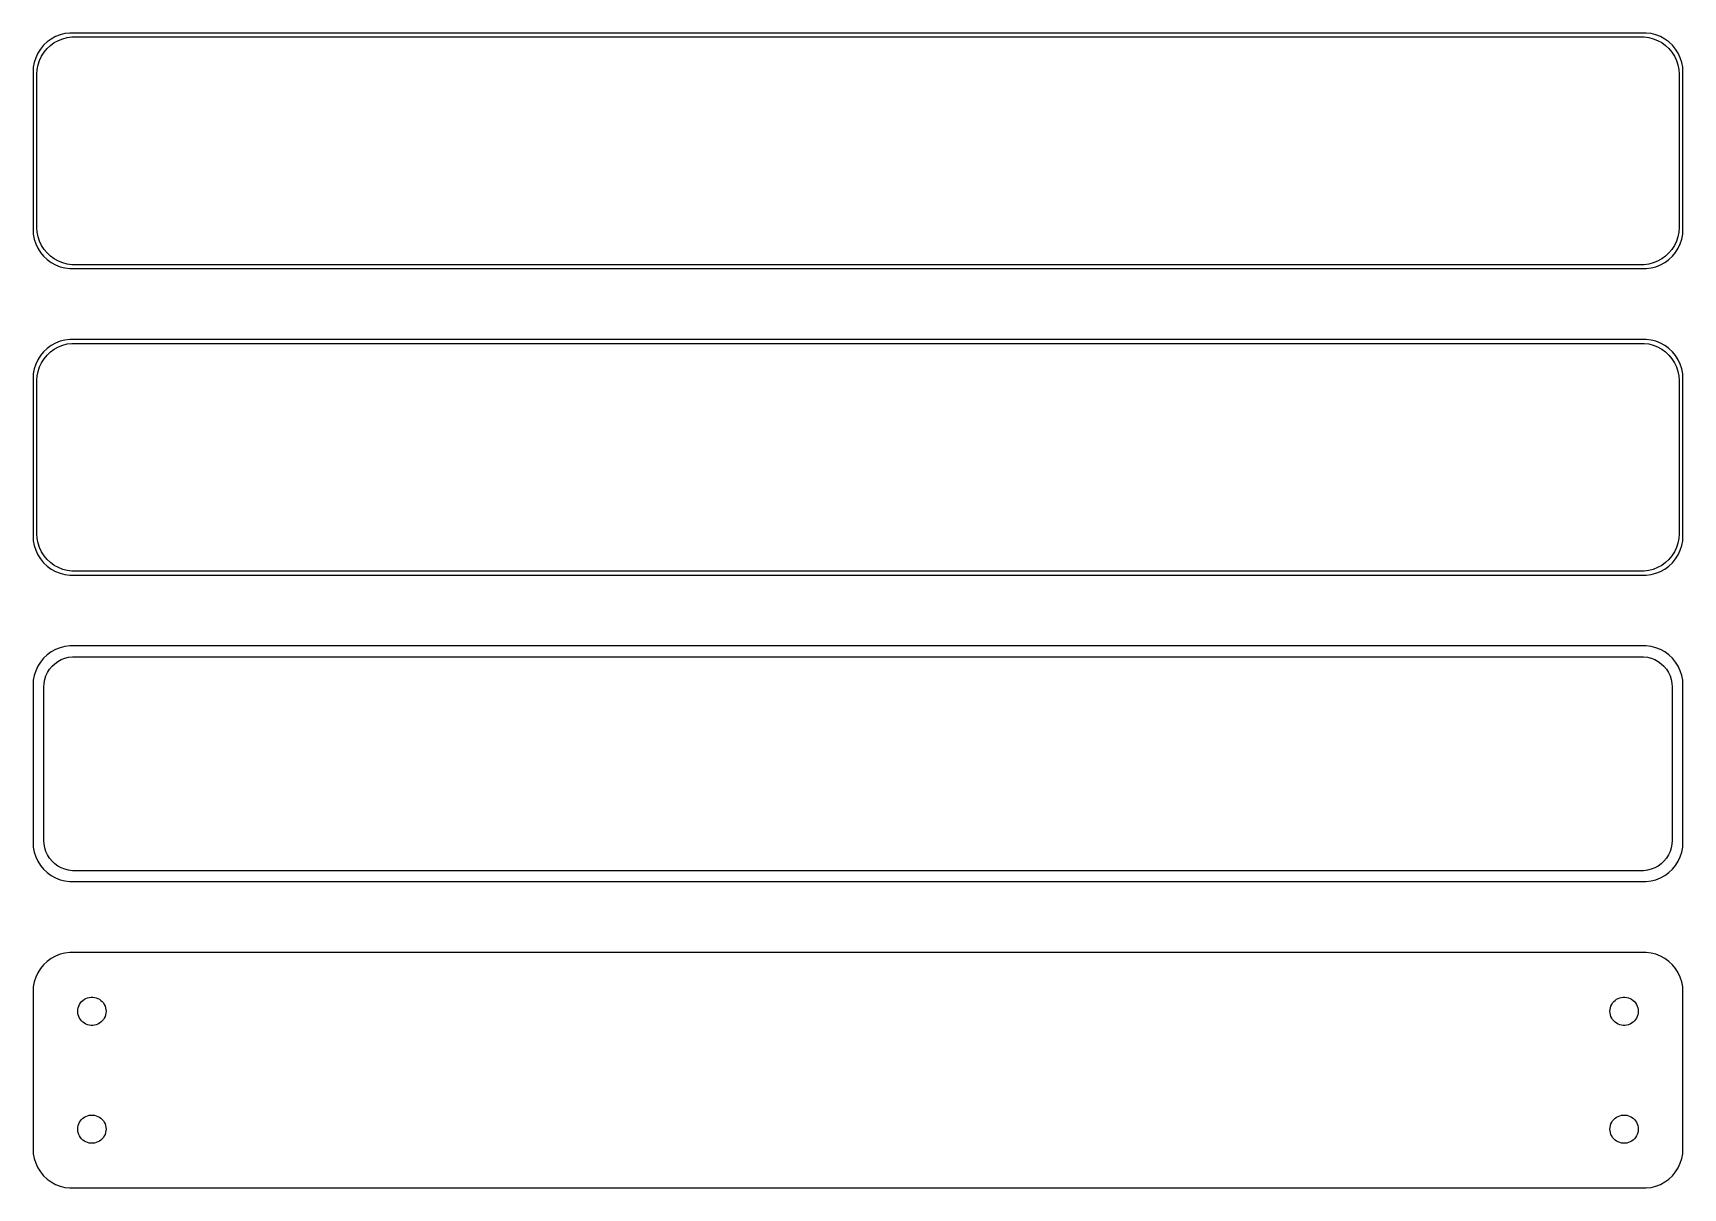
# Model space of a CAD drawing. Header units: metres. Extents: x -105 to 105, y 102 to 249.
import ezdxf

# ---------------------------------------------------------------- set-up
doc = ezdxf.new("R2010")
doc.units = ezdxf.units.M

msp = doc.modelspace()

# ---------------------------------------------------------------- linework, layer by layer
for p, q in [((-103.187, 247.853), (-103.645, 247.423)), ((-102.679, 248.222), (-103.187, 247.853)), ((-102.129, 248.524), (-102.679, 248.222)), ((-102.295, 247.761), (-101.772, 248.048)), ((-101.545, 248.755), (-102.129, 248.524)), ((-101.772, 248.048), (-101.218, 248.268)), ((-100.937, 248.911), (-101.545, 248.755)), ((-101.218, 248.268), (-100.64, 248.416)), ((-100.314, 248.99), (-100.937, 248.911)), ((-100.64, 248.416), (-100.048, 248.491)), ((100.314, 248.99), (-100.314, 248.99)), ((-100.048, 248.491), (100.048, 248.491)), ((100.048, 248.491), (100.64, 248.416)), ((100.937, 248.911), (100.314, 248.99)), ((100.64, 248.416), (101.218, 248.268)), ((101.545, 248.755), (100.937, 248.911)), ((101.218, 248.268), (101.772, 248.048)), ((102.129, 248.524), (101.545, 248.755)), ((101.772, 248.048), (102.295, 247.761)), ((102.679, 248.222), (102.129, 248.524)), ((103.187, 247.853), (102.679, 248.222)), ((103.645, 247.423), (103.187, 247.853)), ((-104.649, 245.841), (-104.843, 245.243)), ((-104.382, 246.409), (-104.649, 245.841)), ((-104.045, 246.939), (-104.382, 246.409)), ((-104.166, 245.499), (-103.912, 246.038)), ((-103.645, 247.423), (-104.045, 246.939)), ((-103.912, 246.038), (-103.593, 246.542)), ((-103.593, 246.542), (-103.213, 247.002)), ((-103.213, 247.002), (-102.778, 247.41)), ((-102.778, 247.41), (-102.295, 247.761)), ((102.295, 247.761), (102.778, 247.41)), ((102.778, 247.41), (103.213, 247.002)), ((103.213, 247.002), (103.593, 246.542)), ((103.593, 246.542), (103.912, 246.038)), ((104.045, 246.939), (103.645, 247.423)), ((103.912, 246.038), (104.166, 245.499)), ((104.382, 246.409), (104.045, 246.939)), ((104.649, 245.841), (104.382, 246.409)), ((104.843, 245.243), (104.649, 245.841)), ((-104.961, 244.627), (-105, 244)), ((-105, 244), (-105, 224)), ((-104.843, 245.243), (-104.961, 244.627)), ((-104.5, 243.75), (-104.463, 244.345)), ((-104.5, 224.25), (-104.5, 243.75)), ((-104.463, 244.345), (-104.351, 244.931)), ((-104.351, 244.931), (-104.166, 245.499)), ((104.166, 245.499), (104.351, 244.931)), ((104.351, 244.931), (104.463, 244.345)), ((104.463, 244.345), (104.5, 243.75)), ((104.5, 243.75), (104.5, 224.25)), ((104.961, 244.627), (104.843, 245.243)), ((105, 244), (104.961, 244.627)), ((105, 224), (105, 244)), ((-105, 224), (-104.961, 223.373)), ((-104.961, 223.373), (-104.843, 222.757)), ((-104.843, 222.757), (-104.649, 222.159)), ((-104.463, 223.655), (-104.5, 224.25)), ((-104.351, 223.069), (-104.463, 223.655)), ((-104.166, 222.501), (-104.351, 223.069)), ((104.351, 223.069), (104.166, 222.501)), ((104.463, 223.655), (104.351, 223.069)), ((104.5, 224.25), (104.463, 223.655)), ((104.649, 222.159), (104.843, 222.757)), ((104.843, 222.757), (104.961, 223.373)), ((104.961, 223.373), (105, 224)), ((-104.649, 222.159), (-104.382, 221.591)), ((-104.382, 221.591), (-104.045, 221.061)), ((-103.912, 221.962), (-104.166, 222.501)), ((-104.045, 221.061), (-103.645, 220.577)), ((-103.593, 221.458), (-103.912, 221.962)), ((-103.645, 220.577), (-103.187, 220.147)), ((-103.213, 220.998), (-103.593, 221.458)), ((-102.778, 220.59), (-103.213, 220.998)), ((-102.295, 220.239), (-102.778, 220.59)), ((102.778, 220.59), (102.295, 220.239)), ((103.213, 220.998), (102.778, 220.59)), ((103.187, 220.147), (103.645, 220.577)), ((103.593, 221.458), (103.213, 220.998)), ((103.912, 221.962), (103.593, 221.458)), ((103.645, 220.577), (104.045, 221.061)), ((104.166, 222.501), (103.912, 221.962)), ((104.045, 221.061), (104.382, 221.591)), ((104.382, 221.591), (104.649, 222.159)), ((-103.187, 220.147), (-102.679, 219.778)), ((-102.679, 219.778), (-102.129, 219.476)), ((-101.772, 219.952), (-102.295, 220.239)), ((-102.129, 219.476), (-101.545, 219.245)), ((-101.218, 219.732), (-101.772, 219.952)), ((-101.545, 219.245), (-100.937, 219.089)), ((-100.64, 219.584), (-101.218, 219.732)), ((-100.937, 219.089), (-100.314, 219.01)), ((-100.048, 219.509), (-100.64, 219.584)), ((-100.314, 219.01), (100.314, 219.01)), ((100.048, 219.509), (-100.048, 219.509)), ((100.64, 219.584), (100.048, 219.509)), ((100.314, 219.01), (100.937, 219.089)), ((101.218, 219.732), (100.64, 219.584)), ((100.937, 219.089), (101.545, 219.245)), ((101.772, 219.952), (101.218, 219.732)), ((101.545, 219.245), (102.129, 219.476)), ((102.295, 220.239), (101.772, 219.952)), ((102.129, 219.476), (102.679, 219.778)), ((102.679, 219.778), (103.187, 220.147)), ((-104.045, 207.939), (-104.382, 207.409)), ((-103.645, 208.423), (-104.045, 207.939)), ((-103.187, 208.853), (-103.645, 208.423)), ((-103.593, 207.542), (-103.213, 208.002)), ((-103.213, 208.002), (-102.778, 208.41)), ((-102.679, 209.222), (-103.187, 208.853)), ((-102.778, 208.41), (-102.295, 208.761)), ((-102.129, 209.524), (-102.679, 209.222)), ((-102.295, 208.761), (-101.772, 209.048)), ((-101.545, 209.755), (-102.129, 209.524)), ((-101.772, 209.048), (-101.218, 209.268)), ((-100.937, 209.911), (-101.545, 209.755)), ((-101.218, 209.268), (-100.64, 209.416)), ((-100.314, 209.99), (-100.937, 209.911)), ((-100.64, 209.416), (-100.048, 209.491)), ((100.314, 209.99), (-100.314, 209.99)), ((-100.048, 209.491), (100.048, 209.491)), ((100.048, 209.491), (100.64, 209.416)), ((100.937, 209.911), (100.314, 209.99)), ((100.64, 209.416), (101.218, 209.268)), ((101.545, 209.755), (100.937, 209.911)), ((101.218, 209.268), (101.772, 209.048)), ((102.129, 209.524), (101.545, 209.755)), ((101.772, 209.048), (102.295, 208.761)), ((102.679, 209.222), (102.129, 209.524)), ((102.295, 208.761), (102.778, 208.41)), ((103.187, 208.853), (102.679, 209.222)), ((102.778, 208.41), (103.213, 208.002)), ((103.645, 208.423), (103.187, 208.853)), ((103.213, 208.002), (103.593, 207.542)), ((104.045, 207.939), (103.645, 208.423)), ((104.382, 207.409), (104.045, 207.939)), ((-104.843, 206.243), (-104.961, 205.627)), ((-104.649, 206.841), (-104.843, 206.243)), ((-104.382, 207.409), (-104.649, 206.841)), ((-104.463, 205.345), (-104.351, 205.931)), ((-104.351, 205.931), (-104.166, 206.499)), ((-104.166, 206.499), (-103.912, 207.038)), ((-103.912, 207.038), (-103.593, 207.542)), ((103.593, 207.542), (103.912, 207.038)), ((103.912, 207.038), (104.166, 206.499)), ((104.166, 206.499), (104.351, 205.931)), ((104.351, 205.931), (104.463, 205.345)), ((104.649, 206.841), (104.382, 207.409)), ((104.843, 206.243), (104.649, 206.841)), ((104.961, 205.627), (104.843, 206.243)), ((-104.961, 205.627), (-105, 205)), ((-105, 205), (-105, 185)), ((-104.5, 204.75), (-104.463, 205.345)), ((-104.5, 185.25), (-104.5, 204.75)), ((104.463, 205.345), (104.5, 204.75)), ((104.5, 204.75), (104.5, 185.25)), ((105, 205), (104.961, 205.627)), ((105, 185), (105, 205)), ((-105, 185), (-104.961, 184.373)), ((-104.463, 184.655), (-104.5, 185.25)), ((104.5, 185.25), (104.463, 184.655)), ((104.961, 184.373), (105, 185)), ((-104.961, 184.373), (-104.843, 183.757)), ((-104.843, 183.757), (-104.649, 183.159)), ((-104.649, 183.159), (-104.382, 182.591)), ((-104.351, 184.069), (-104.463, 184.655)), ((-104.166, 183.501), (-104.351, 184.069)), ((-103.912, 182.962), (-104.166, 183.501)), ((-103.593, 182.458), (-103.912, 182.962)), ((103.912, 182.962), (103.593, 182.458)), ((104.166, 183.501), (103.912, 182.962)), ((104.351, 184.069), (104.166, 183.501)), ((104.463, 184.655), (104.351, 184.069)), ((104.382, 182.591), (104.649, 183.159)), ((104.649, 183.159), (104.843, 183.757)), ((104.843, 183.757), (104.961, 184.373)), ((-104.382, 182.591), (-104.045, 182.061)), ((-104.045, 182.061), (-103.645, 181.577)), ((-103.645, 181.577), (-103.187, 181.147)), ((-103.213, 181.998), (-103.593, 182.458)), ((-102.778, 181.59), (-103.213, 181.998)), ((-103.187, 181.147), (-102.679, 180.778)), ((-102.295, 181.239), (-102.778, 181.59)), ((-102.679, 180.778), (-102.129, 180.476)), ((-101.772, 180.952), (-102.295, 181.239)), ((-101.218, 180.732), (-101.772, 180.952)), ((-100.64, 180.584), (-101.218, 180.732)), ((101.218, 180.732), (100.64, 180.584)), ((101.772, 180.952), (101.218, 180.732)), ((102.295, 181.239), (101.772, 180.952)), ((102.129, 180.476), (102.679, 180.778)), ((102.778, 181.59), (102.295, 181.239)), ((102.679, 180.778), (103.187, 181.147)), ((103.213, 181.998), (102.778, 181.59)), ((103.187, 181.147), (103.645, 181.577)), ((103.593, 182.458), (103.213, 181.998)), ((103.645, 181.577), (104.045, 182.061)), ((104.045, 182.061), (104.382, 182.591)), ((-102.129, 180.476), (-101.545, 180.245)), ((-101.545, 180.245), (-100.937, 180.089)), ((-100.937, 180.089), (-100.314, 180.01)), ((-100.048, 180.509), (-100.64, 180.584)), ((-100.314, 180.01), (100.314, 180.01)), ((100.048, 180.509), (-100.048, 180.509)), ((100.64, 180.584), (100.048, 180.509)), ((100.314, 180.01), (100.937, 180.089)), ((100.937, 180.089), (101.545, 180.245)), ((101.545, 180.245), (102.129, 180.476)), ((-102.679, 170.222), (-103.187, 169.853)), ((-102.129, 170.524), (-102.679, 170.222)), ((-101.545, 170.755), (-102.129, 170.524)), ((-100.937, 170.911), (-101.545, 170.755)), ((-100.314, 170.99), (-100.937, 170.911)), ((100.314, 170.99), (-100.314, 170.99)), ((100.937, 170.911), (100.314, 170.99)), ((101.545, 170.755), (100.937, 170.911)), ((102.129, 170.524), (101.545, 170.755)), ((102.679, 170.222), (102.129, 170.524)), ((103.187, 169.853), (102.679, 170.222)), ((-104.382, 168.409), (-104.649, 167.841)), ((-104.045, 168.939), (-104.382, 168.409)), ((-103.645, 169.423), (-104.045, 168.939)), ((-103.187, 169.853), (-103.645, 169.423)), ((-103.141, 167.614), (-102.88, 168.024)), ((-102.88, 168.024), (-102.571, 168.399)), ((-102.571, 168.399), (-102.216, 168.731)), ((-102.216, 168.731), (-101.823, 169.017)), ((-101.823, 169.017), (-101.398, 169.251)), ((-101.398, 169.251), (-100.946, 169.43)), ((-100.946, 169.43), (-100.475, 169.551)), ((-100.475, 169.551), (-99.993, 169.612)), ((-99.993, 169.612), (99.993, 169.612)), ((99.993, 169.612), (100.475, 169.551)), ((100.475, 169.551), (100.946, 169.43)), ((100.946, 169.43), (101.398, 169.251)), ((101.398, 169.251), (101.823, 169.017)), ((101.823, 169.017), (102.216, 168.731)), ((102.216, 168.731), (102.571, 168.399)), ((102.571, 168.399), (102.88, 168.024)), ((102.88, 168.024), (103.141, 167.614)), ((103.645, 169.423), (103.187, 169.853)), ((104.045, 168.939), (103.645, 169.423)), ((104.382, 168.409), (104.045, 168.939)), ((104.649, 167.841), (104.382, 168.409)), ((-104.961, 166.627), (-105, 166)), ((-105, 166), (-105, 146)), ((-104.843, 167.243), (-104.961, 166.627)), ((-104.649, 167.841), (-104.843, 167.243)), ((-103.619, 165.75), (-103.589, 166.235)), ((-103.589, 166.235), (-103.498, 166.712)), ((-103.498, 166.712), (-103.348, 167.174)), ((-103.348, 167.174), (-103.141, 167.614)), ((103.141, 167.614), (103.348, 167.174)), ((103.348, 167.174), (103.498, 166.712)), ((103.498, 166.712), (103.589, 166.235)), ((103.589, 166.235), (103.619, 165.75)), ((104.843, 167.243), (104.649, 167.841)), ((104.961, 166.627), (104.843, 167.243)), ((105, 166), (104.961, 166.627)), ((105, 146), (105, 166)), ((-103.619, 146.25), (-103.619, 165.75)), ((103.619, 165.75), (103.619, 146.25)), ((-105, 146), (-104.961, 145.373)), ((-104.961, 145.373), (-104.843, 144.757)), ((-103.589, 145.765), (-103.619, 146.25)), ((-103.498, 145.288), (-103.589, 145.765)), ((-103.348, 144.826), (-103.498, 145.288)), ((103.498, 145.288), (103.348, 144.826)), ((103.589, 145.765), (103.498, 145.288)), ((103.619, 146.25), (103.589, 145.765)), ((104.843, 144.757), (104.961, 145.373)), ((104.961, 145.373), (105, 146)), ((-104.843, 144.757), (-104.649, 144.159)), ((-104.649, 144.159), (-104.382, 143.591)), ((-104.382, 143.591), (-104.045, 143.061)), ((-104.045, 143.061), (-103.645, 142.577)), ((-103.141, 144.386), (-103.348, 144.826)), ((-102.88, 143.976), (-103.141, 144.386)), ((-102.571, 143.601), (-102.88, 143.976)), ((-102.216, 143.269), (-102.571, 143.601)), ((-101.823, 142.983), (-102.216, 143.269)), ((-101.398, 142.749), (-101.823, 142.983)), ((101.823, 142.983), (101.398, 142.749)), ((102.216, 143.269), (101.823, 142.983)), ((102.571, 143.601), (102.216, 143.269)), ((102.88, 143.976), (102.571, 143.601)), ((103.141, 144.386), (102.88, 143.976)), ((103.348, 144.826), (103.141, 144.386)), ((103.645, 142.577), (104.045, 143.061)), ((104.045, 143.061), (104.382, 143.591)), ((104.382, 143.591), (104.649, 144.159)), ((104.649, 144.159), (104.843, 144.757)), ((-103.645, 142.577), (-103.187, 142.147)), ((-103.187, 142.147), (-102.679, 141.778)), ((-102.679, 141.778), (-102.129, 141.476)), ((-102.129, 141.476), (-101.545, 141.245)), ((-101.545, 141.245), (-100.937, 141.089)), ((-100.946, 142.57), (-101.398, 142.749)), ((-100.475, 142.449), (-100.946, 142.57)), ((-100.937, 141.089), (-100.314, 141.01)), ((-99.993, 142.388), (-100.475, 142.449)), ((-100.314, 141.01), (100.314, 141.01)), ((99.993, 142.388), (-99.993, 142.388)), ((100.475, 142.449), (99.993, 142.388)), ((100.314, 141.01), (100.937, 141.089)), ((100.946, 142.57), (100.475, 142.449)), ((100.937, 141.089), (101.545, 141.245)), ((101.398, 142.749), (100.946, 142.57)), ((101.545, 141.245), (102.129, 141.476)), ((102.129, 141.476), (102.679, 141.778)), ((102.679, 141.778), (103.187, 142.147)), ((103.187, 142.147), (103.645, 142.577)), ((-103.645, 130.423), (-104.045, 129.939)), ((-103.187, 130.853), (-103.645, 130.423)), ((-102.679, 131.222), (-103.187, 130.853)), ((-102.129, 131.524), (-102.679, 131.222)), ((-101.545, 131.755), (-102.129, 131.524)), ((-100.937, 131.911), (-101.545, 131.755)), ((-100.314, 131.99), (-100.937, 131.911)), ((100.314, 131.99), (-100.314, 131.99)), ((100.937, 131.911), (100.314, 131.99)), ((101.545, 131.755), (100.937, 131.911)), ((102.129, 131.524), (101.545, 131.755)), ((102.679, 131.222), (102.129, 131.524)), ((103.187, 130.853), (102.679, 131.222)), ((103.645, 130.423), (103.187, 130.853)), ((104.045, 129.939), (103.645, 130.423)), ((-104.843, 128.243), (-104.961, 127.627)), ((-104.649, 128.841), (-104.843, 128.243)), ((-104.382, 129.409), (-104.649, 128.841)), ((-104.045, 129.939), (-104.382, 129.409)), ((104.382, 129.409), (104.045, 129.939)), ((104.649, 128.841), (104.382, 129.409)), ((104.843, 128.243), (104.649, 128.841)), ((104.961, 127.627), (104.843, 128.243)), ((-104.961, 127.627), (-105, 127)), ((-105, 127), (-105, 107)), ((-98.6474, 125.887), (-98.4645, 126.02)), ((-98.4645, 126.02), (-98.2664, 126.129)), ((-98.2664, 126.129), (-98.0562, 126.212)), ((-98.0562, 126.212), (-97.8373, 126.268)), ((-97.8373, 126.268), (-97.613, 126.296)), ((-97.613, 126.296), (-97.387, 126.296)), ((-97.387, 126.296), (-97.1627, 126.268)), ((-97.1627, 126.268), (-96.9438, 126.212)), ((-96.9438, 126.212), (-96.7336, 126.129)), ((-96.7336, 126.129), (-96.5355, 126.02)), ((-96.5355, 126.02), (-96.3526, 125.887)), ((96.3526, 125.887), (96.5355, 126.02)), ((96.5355, 126.02), (96.7336, 126.129)), ((96.7336, 126.129), (96.9438, 126.212)), ((96.9438, 126.212), (97.1627, 126.268)), ((97.1627, 126.268), (97.387, 126.296)), ((97.387, 126.296), (97.613, 126.296)), ((97.613, 126.296), (97.8373, 126.268)), ((97.8373, 126.268), (98.0562, 126.212)), ((98.0562, 126.212), (98.2664, 126.129)), ((98.2664, 126.129), (98.4645, 126.02)), ((98.4645, 126.02), (98.6474, 125.887)), ((105, 127), (104.961, 127.627)), ((105, 107), (105, 127)), ((-99.3, 124.5), (-99.2858, 124.726)), ((-99.2858, 124.274), (-99.3, 124.5)), ((-99.2858, 124.726), (-99.2434, 124.948)), ((-99.2434, 124.052), (-99.2858, 124.274)), ((-99.2434, 124.948), (-99.1736, 125.163)), ((-99.1736, 123.837), (-99.2434, 124.052)), ((-99.1736, 125.163), (-99.0773, 125.367)), ((-99.0773, 125.367), (-98.9562, 125.558)), ((-98.9562, 125.558), (-98.8121, 125.732)), ((-98.8121, 125.732), (-98.6474, 125.887)), ((-96.3526, 125.887), (-96.1879, 125.732)), ((-96.1879, 125.732), (-96.0438, 125.558)), ((-96.0438, 125.558), (-95.9226, 125.367)), ((-95.9226, 125.367), (-95.8264, 125.163)), ((-95.8264, 125.163), (-95.7565, 124.948)), ((-95.7565, 124.052), (-95.8264, 123.837)), ((-95.7565, 124.948), (-95.7142, 124.726)), ((-95.7142, 124.274), (-95.7565, 124.052)), ((-95.7142, 124.726), (-95.7, 124.5)), ((-95.7, 124.5), (-95.7142, 124.274)), ((95.7, 124.5), (95.7142, 124.726)), ((95.7142, 124.274), (95.7, 124.5)), ((95.7142, 124.726), (95.7565, 124.948)), ((95.7565, 124.052), (95.7142, 124.274)), ((95.7565, 124.948), (95.8264, 125.163)), ((95.8264, 123.837), (95.7565, 124.052)), ((95.8264, 125.163), (95.9226, 125.367)), ((95.9226, 125.367), (96.0438, 125.558)), ((96.0438, 125.558), (96.1879, 125.732)), ((96.1879, 125.732), (96.3526, 125.887)), ((98.6474, 125.887), (98.8121, 125.732)), ((98.8121, 125.732), (98.9562, 125.558)), ((98.9562, 125.558), (99.0773, 125.367)), ((99.0773, 125.367), (99.1736, 125.163)), ((99.1736, 125.163), (99.2434, 124.948)), ((99.2434, 124.052), (99.1736, 123.837)), ((99.2434, 124.948), (99.2858, 124.726)), ((99.2858, 124.274), (99.2434, 124.052)), ((99.2858, 124.726), (99.3, 124.5)), ((99.3, 124.5), (99.2858, 124.274)), ((-99.0773, 123.633), (-99.1736, 123.837)), ((-98.9562, 123.442), (-99.0773, 123.633)), ((-98.8121, 123.268), (-98.9562, 123.442)), ((-98.6474, 123.113), (-98.8121, 123.268)), ((-98.4645, 122.98), (-98.6474, 123.113)), ((-98.2664, 122.871), (-98.4645, 122.98)), ((-98.0562, 122.788), (-98.2664, 122.871)), ((-97.8373, 122.732), (-98.0562, 122.788)), ((-97.613, 122.704), (-97.8373, 122.732)), ((-97.387, 122.704), (-97.613, 122.704)), ((-97.1627, 122.732), (-97.387, 122.704)), ((-96.9438, 122.788), (-97.1627, 122.732)), ((-96.7336, 122.871), (-96.9438, 122.788)), ((-96.5355, 122.98), (-96.7336, 122.871)), ((-96.3526, 123.113), (-96.5355, 122.98)), ((-96.1879, 123.268), (-96.3526, 123.113)), ((-96.0438, 123.442), (-96.1879, 123.268)), ((-95.9226, 123.633), (-96.0438, 123.442)), ((-95.8264, 123.837), (-95.9226, 123.633)), ((95.9226, 123.633), (95.8264, 123.837)), ((96.0438, 123.442), (95.9226, 123.633)), ((96.1879, 123.268), (96.0438, 123.442)), ((96.3526, 123.113), (96.1879, 123.268)), ((96.5355, 122.98), (96.3526, 123.113)), ((96.7336, 122.871), (96.5355, 122.98)), ((96.9438, 122.788), (96.7336, 122.871)), ((97.1627, 122.732), (96.9438, 122.788)), ((97.387, 122.704), (97.1627, 122.732)), ((97.613, 122.704), (97.387, 122.704)), ((97.8373, 122.732), (97.613, 122.704)), ((98.0562, 122.788), (97.8373, 122.732)), ((98.2664, 122.871), (98.0562, 122.788)), ((98.4645, 122.98), (98.2664, 122.871)), ((98.6474, 123.113), (98.4645, 122.98)), ((98.8121, 123.268), (98.6474, 123.113)), ((98.9562, 123.442), (98.8121, 123.268)), ((99.0773, 123.633), (98.9562, 123.442)), ((99.1736, 123.837), (99.0773, 123.633)), ((-99.3, 109.5), (-99.2858, 109.726)), ((-99.2858, 109.274), (-99.3, 109.5)), ((-99.2858, 109.726), (-99.2434, 109.948)), ((-99.2434, 109.052), (-99.2858, 109.274)), ((-99.2434, 109.948), (-99.1736, 110.163)), ((-99.1736, 110.163), (-99.0773, 110.367)), ((-99.0773, 110.367), (-98.9562, 110.558)), ((-98.9562, 110.558), (-98.8121, 110.732)), ((-98.8121, 110.732), (-98.6474, 110.887)), ((-98.6474, 110.887), (-98.4645, 111.02)), ((-98.4645, 111.02), (-98.2664, 111.129)), ((-98.2664, 111.129), (-98.0562, 111.212)), ((-98.0562, 111.212), (-97.8373, 111.268)), ((-97.8373, 111.268), (-97.613, 111.296)), ((-97.613, 111.296), (-97.387, 111.296)), ((-97.387, 111.296), (-97.1627, 111.268)), ((-97.1627, 111.268), (-96.9438, 111.212)), ((-96.9438, 111.212), (-96.7336, 111.129)), ((-96.7336, 111.129), (-96.5355, 111.02)), ((-96.5355, 111.02), (-96.3526, 110.887)), ((-96.3526, 110.887), (-96.1879, 110.732)), ((-96.1879, 110.732), (-96.0438, 110.558)), ((-96.0438, 110.558), (-95.9226, 110.367)), ((-95.9226, 110.367), (-95.8264, 110.163)), ((-95.8264, 110.163), (-95.7565, 109.948)), ((-95.7565, 109.948), (-95.7142, 109.726)), ((-95.7142, 109.274), (-95.7565, 109.052)), ((-95.7142, 109.726), (-95.7, 109.5)), ((-95.7, 109.5), (-95.7142, 109.274)), ((95.7, 109.5), (95.7142, 109.726)), ((95.7142, 109.274), (95.7, 109.5)), ((95.7142, 109.726), (95.7565, 109.948)), ((95.7565, 109.052), (95.7142, 109.274)), ((95.7565, 109.948), (95.8264, 110.163)), ((95.8264, 110.163), (95.9226, 110.367)), ((95.9226, 110.367), (96.0438, 110.558)), ((96.0438, 110.558), (96.1879, 110.732)), ((96.1879, 110.732), (96.3526, 110.887)), ((96.3526, 110.887), (96.5355, 111.02)), ((96.5355, 111.02), (96.7336, 111.129)), ((96.7336, 111.129), (96.9438, 111.212)), ((96.9438, 111.212), (97.1627, 111.268)), ((97.1627, 111.268), (97.387, 111.296)), ((97.387, 111.296), (97.613, 111.296)), ((97.613, 111.296), (97.8373, 111.268)), ((97.8373, 111.268), (98.0562, 111.212)), ((98.0562, 111.212), (98.2664, 111.129)), ((98.2664, 111.129), (98.4645, 111.02)), ((98.4645, 111.02), (98.6474, 110.887)), ((98.6474, 110.887), (98.8121, 110.732)), ((98.8121, 110.732), (98.9562, 110.558)), ((98.9562, 110.558), (99.0773, 110.367)), ((99.0773, 110.367), (99.1736, 110.163)), ((99.1736, 110.163), (99.2434, 109.948)), ((99.2434, 109.948), (99.2858, 109.726)), ((99.2858, 109.274), (99.2434, 109.052)), ((99.2858, 109.726), (99.3, 109.5)), ((99.3, 109.5), (99.2858, 109.274)), ((-99.1736, 108.837), (-99.2434, 109.052)), ((-99.0773, 108.633), (-99.1736, 108.837)), ((-98.9562, 108.442), (-99.0773, 108.633)), ((-98.8121, 108.268), (-98.9562, 108.442)), ((-98.6474, 108.113), (-98.8121, 108.268)), ((-98.4645, 107.98), (-98.6474, 108.113)), ((-98.2664, 107.871), (-98.4645, 107.98)), ((-98.0562, 107.788), (-98.2664, 107.871)), ((-97.8373, 107.732), (-98.0562, 107.788)), ((-97.613, 107.704), (-97.8373, 107.732)), ((-97.387, 107.704), (-97.613, 107.704)), ((-97.1627, 107.732), (-97.387, 107.704)), ((-96.9438, 107.788), (-97.1627, 107.732)), ((-96.7336, 107.871), (-96.9438, 107.788)), ((-96.5355, 107.98), (-96.7336, 107.871)), ((-96.3526, 108.113), (-96.5355, 107.98)), ((-96.1879, 108.268), (-96.3526, 108.113)), ((-96.0438, 108.442), (-96.1879, 108.268)), ((-95.9226, 108.633), (-96.0438, 108.442)), ((-95.8264, 108.837), (-95.9226, 108.633)), ((-95.7565, 109.052), (-95.8264, 108.837)), ((95.8264, 108.837), (95.7565, 109.052)), ((95.9226, 108.633), (95.8264, 108.837)), ((96.0438, 108.442), (95.9226, 108.633)), ((96.1879, 108.268), (96.0438, 108.442)), ((96.3526, 108.113), (96.1879, 108.268)), ((96.5355, 107.98), (96.3526, 108.113)), ((96.7336, 107.871), (96.5355, 107.98)), ((96.9438, 107.788), (96.7336, 107.871)), ((97.1627, 107.732), (96.9438, 107.788)), ((97.387, 107.704), (97.1627, 107.732)), ((97.613, 107.704), (97.387, 107.704)), ((97.8373, 107.732), (97.613, 107.704)), ((98.0562, 107.788), (97.8373, 107.732)), ((98.2664, 107.871), (98.0562, 107.788)), ((98.4645, 107.98), (98.2664, 107.871)), ((98.6474, 108.113), (98.4645, 107.98)), ((98.8121, 108.268), (98.6474, 108.113)), ((98.9562, 108.442), (98.8121, 108.268)), ((99.0773, 108.633), (98.9562, 108.442)), ((99.1736, 108.837), (99.0773, 108.633)), ((99.2434, 109.052), (99.1736, 108.837)), ((-105, 107), (-104.961, 106.373)), ((-104.961, 106.373), (-104.843, 105.757)), ((-104.843, 105.757), (-104.649, 105.159)), ((-104.649, 105.159), (-104.382, 104.591)), ((104.382, 104.591), (104.649, 105.159)), ((104.649, 105.159), (104.843, 105.757)), ((104.843, 105.757), (104.961, 106.373)), ((104.961, 106.373), (105, 107)), ((-104.382, 104.591), (-104.045, 104.061)), ((-104.045, 104.061), (-103.645, 103.577)), ((-103.645, 103.577), (-103.187, 103.147)), ((-103.187, 103.147), (-102.679, 102.778)), ((102.679, 102.778), (103.187, 103.147)), ((103.187, 103.147), (103.645, 103.577)), ((103.645, 103.577), (104.045, 104.061)), ((104.045, 104.061), (104.382, 104.591)), ((-102.679, 102.778), (-102.129, 102.476)), ((-102.129, 102.476), (-101.545, 102.245)), ((-101.545, 102.245), (-100.937, 102.089)), ((-100.937, 102.089), (-100.314, 102.01)), ((-100.314, 102.01), (100.314, 102.01)), ((100.314, 102.01), (100.937, 102.089)), ((100.937, 102.089), (101.545, 102.245)), ((101.545, 102.245), (102.129, 102.476)), ((102.129, 102.476), (102.679, 102.778))]:
    msp.add_line(p, q)

doc.saveas('drawing.dxf')
